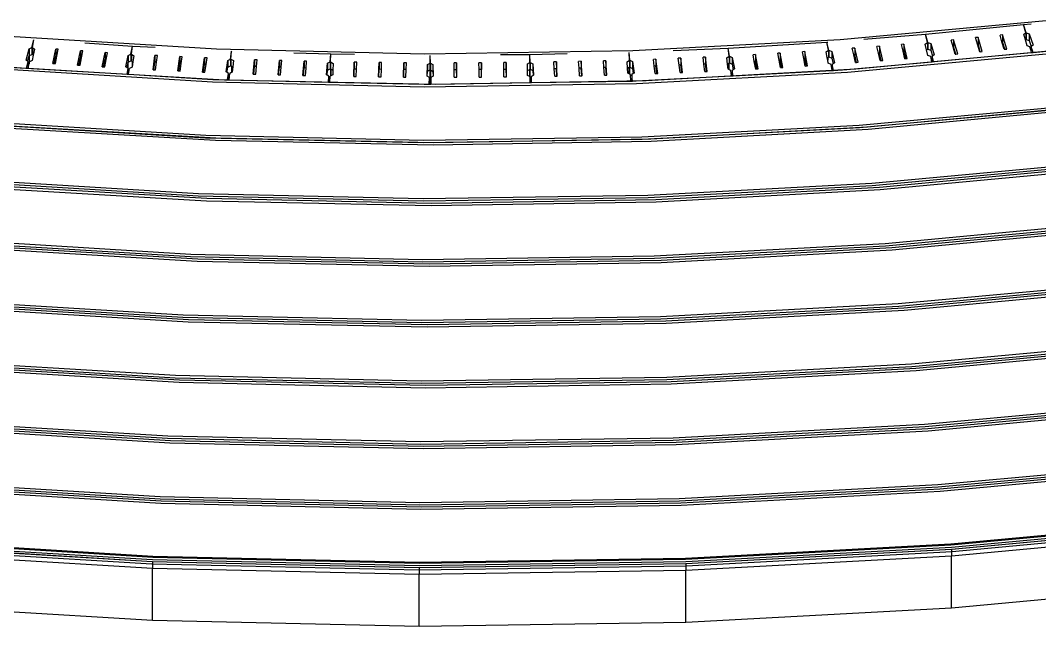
# Model space of a CAD drawing. Header units: centimetres. Extents: x -292707 to 138715, y -53922 to 66277.
# Drawn here: x 92171 to 93402, y -20504 to -19772 of the extents above; entities that cross this region are included whole.
import ezdxf

# ---------------------------------------------------------------- set-up
doc = ezdxf.new("R2010")
doc.units = ezdxf.units.CM
doc.layers.add('A-ALINE-7', color=119, linetype='Continuous')

# ---------------------------------------------------------------- blocks, each defined once
blk = doc.blocks.new('A$Cbf84a4b9')
at = {"layer": 'A-ALINE-7'}
for p, q in [((11917.1, 709), (12165.5, 732)), ((12019.9, 715.1), (12138.1, 726.8)), ((12138.1, 726.8), (12147.6, 727.9)), ((12141, 717.1), (12138.1, 726.8)), ((12141.5, 717.1), (12138.1, 726.8)), ((11945.6, 709.2), (12019.9, 715.1)), ((12022.7, 705.4), (12019.9, 715.1)), ((12022.2, 705.3), (12019.9, 715.1)), ((12112.9, 714.3), (12110, 714)), ((12112.3, 706.1), (12110, 714)), ((12118, 697.2), (12112.9, 714.3)), ((12112.9, 714.3), (12112.9, 706.2)), ((12138.6, 715.1), (12141, 717.1)), ((12140.5, 708.5), (12138.6, 715.1)), ((12141, 717.1), (12141, 710.4)), ((12141.5, 717.1), (12141.5, 709)), ((12141.5, 717.1), (12145.1, 715.8)), ((12145.1, 715.8), (12145.1, 707.6)), ((12145.1, 715.8), (12149.8, 702.2)), ((10913.7, 712.7), (11163.9, 697.4)), ((10940.9, 699.1), (10943.3, 708.4)), ((10941.5, 699.1), (10943.3, 708.3)), ((10943.3, 708.3), (10943.4, 708.4)), ((11004.8, 704.7), (11062.6, 700.8)), ((11666.7, 695.6), (11917.1, 709)), ((11781.6, 698.4), (11901, 705.7)), ((11901, 705.7), (11901.9, 705.8)), ((11902.8, 695.9), (11901, 705.7)), ((11903.3, 696), (11901, 705.7)), ((11993.9, 703.1), (11991, 702.9)), ((11992.9, 694.9), (11991, 702.9)), ((11998, 686), (11993.9, 703.1)), ((11993.9, 703.1), (11993.9, 695)), ((12019.6, 703.4), (12022.2, 705.3)), ((12021.2, 696.5), (12019.6, 703.4)), ((12022.2, 705.3), (12022.2, 699.1)), ((12022.7, 705.4), (12022.7, 697.2)), ((12022.7, 705.4), (12026.2, 704)), ((12026.2, 704), (12026.2, 695.8)), ((12026.2, 704), (12030.3, 690.3)), ((12053.8, 708.5), (12050.8, 708.2)), ((12053.2, 700.2), (12050.8, 708.2)), ((12053.8, 708.5), (12053.8, 700.3)), ((12058.9, 691.4), (12053.8, 708.5)), ((12083.4, 711.4), (12080.4, 711.1)), ((12082.8, 703.2), (12080.4, 711.1)), ((12083.4, 703.2), (12082.8, 703.2)), ((12085.5, 694), (12082.8, 703.2)), ((12088.4, 694.3), (12083.4, 711.4)), ((12083.4, 711.4), (12083.4, 703.2)), ((12086.1, 694.1), (12083.4, 703.2)), ((12112.9, 706.2), (12112.3, 706.1)), ((12115, 697), (12112.3, 706.1)), ((12115.6, 697), (12112.9, 706.2)), ((12140.5, 708.5), (12141, 708.9)), ((12142.6, 701.4), (12140.5, 708.5)), ((12141, 710.4), (12141.5, 709)), ((12141, 710.4), (12141, 708.9)), ((12141.5, 709), (12145.1, 707.6)), ((12145.1, 707.6), (12147.6, 700.3)), ((12149.8, 702.2), (12147.6, 700.3)), ((10934, 683.9), (10937.5, 697.6)), ((10935.8, 682.6), (10937.5, 689.2)), ((10937.5, 697.6), (10940.9, 699.1)), ((10937.5, 697.6), (10937.5, 689.5)), ((10937.5, 689.5), (10938, 689.7)), ((10937.5, 689.2), (10937.5, 689.5)), ((10937.5, 689.2), (10937.5, 679.3)), ((10938, 689.7), (10940.9, 690.9)), ((10938, 681.8), (10938, 689.7)), ((10940.9, 699.1), (10940.9, 690.9)), ((10941.5, 693), (10940.9, 690.9)), ((10942.6, 689.9), (10941.3, 683.4)), ((10941.5, 699.1), (10944.1, 697.1)), ((10941.5, 699.1), (10941.5, 693)), ((10941.5, 693), (10941.5, 690.9)), ((10941.5, 690.9), (10942.6, 690.1)), ((10942.6, 690.1), (10942.6, 689.9)), ((10942.6, 690.1), (10942.7, 690)), ((10942.7, 690), (10942.6, 689.9)), ((10944.1, 697.1), (10942.7, 690)), ((10966.3, 680), (10969.8, 697.2)), ((10972.7, 697), (10969.8, 697.2)), ((10969.8, 697.2), (10969.8, 689)), ((10971.1, 688.9), (10972.7, 697)), ((10996.1, 677.9), (10999.6, 695.2)), ((11002.5, 695), (10999.6, 695.2)), ((10999.6, 695.2), (10999.6, 687)), ((11000.9, 686.9), (11002.5, 695)), ((11025.9, 675.9), (11029.4, 693.1)), ((11032.3, 692.9), (11029.4, 693.1)), ((11029.4, 693.1), (11029.4, 685)), ((11030.7, 684.9), (11032.3, 692.9)), ((11054.5, 675.8), (11057.3, 689.5)), ((11057.3, 689.5), (11060.6, 691)), ((11057.3, 689.5), (11057.3, 681.4)), ((11060.6, 691), (11062.6, 700.8)), ((11060.6, 691), (11060.6, 682.9)), ((11061.2, 691), (11062.6, 700.8)), ((11061.2, 691), (11064, 689.1)), ((11061.2, 691), (11061.2, 685.7)), ((11062.6, 700.8), (11089.9, 699.5)), ((11087.2, 672.4), (11089.6, 689.6)), ((11092.6, 689.5), (11089.6, 689.6)), ((11089.6, 689.6), (11089.6, 681.5)), ((11091.5, 681.4), (11092.6, 689.5)), ((11163.9, 697.4), (11415.2, 691.7)), ((11180.8, 685.3), (11182.1, 694.6)), ((11181.3, 685.3), (11182.1, 694.2)), ((11182.1, 694.2), (11182.2, 694.6)), ((11257.3, 692.8), (11302.1, 691.5)), ((11301.2, 681.7), (11302.1, 691.5)), ((11301.7, 681.7), (11302.1, 691.5)), ((11302.1, 691.5), (11330.3, 691.2)), ((11415.2, 691.7), (11666.7, 695.6)), ((11421.7, 680.3), (11422, 689.4)), ((11422.2, 680.3), (11422, 689.4)), ((11506.9, 690.7), (11542, 690.9)), ((11542, 690.9), (11587.1, 691.9)), ((11542.7, 681.1), (11542, 690.9)), ((11542.2, 681.8), (11542, 690.9)), ((11663.1, 683.8), (11662, 693.1)), ((11662, 692.6), (11662, 693.1)), ((11662.6, 683.8), (11662, 692.6)), ((11715.3, 695.7), (11781.6, 698.4)), ((11783.4, 688.7), (11781.6, 698.4)), ((11782.8, 688.6), (11781.6, 698.4)), ((11814.7, 690.6), (11811.8, 690.4)), ((11813.2, 682.3), (11811.8, 690.4)), ((11814.7, 690.6), (11814.7, 682.4)), ((11817.9, 673.3), (11814.7, 690.6)), ((11844.6, 692.4), (11841.6, 692.2)), ((11843.1, 684.1), (11841.6, 692.2)), ((11847.7, 675.2), (11844.6, 692.4)), ((11844.6, 692.4), (11844.6, 684.2)), ((11874.4, 694.2), (11871.4, 694)), ((11872.9, 685.9), (11871.4, 694)), ((11877.6, 677), (11874.4, 694.2)), ((11874.4, 694.2), (11874.4, 686)), ((11900.1, 694), (11902.8, 695.9)), ((11901.4, 686.8), (11900.1, 694)), ((11902.8, 695.9), (11902.8, 690)), ((11902.8, 690), (11903.3, 687.8)), ((11902.8, 690), (11902.8, 687.8)), ((11903.3, 696), (11903.3, 687.8)), ((11903.3, 696), (11906.7, 694.5)), ((11906.7, 694.5), (11906.7, 686.3)), ((11906.7, 694.5), (11909.9, 680.8)), ((11925.8, 669.6), (12178.6, 692.9)), ((11934.5, 698.4), (11931.5, 698.2)), ((11933.4, 690.2), (11931.5, 698.2)), ((11934.5, 690.3), (11933.4, 690.2)), ((11935.6, 681), (11933.4, 690.2)), ((11934.5, 698.4), (11934.5, 690.3)), ((11938.6, 681.3), (11934.5, 698.4)), ((11936.7, 681.1), (11934.5, 690.3)), ((11936, 673.5), (12187.3, 697.1)), ((11964.2, 700.8), (11961.2, 700.5)), ((11963.1, 692.5), (11961.2, 700.5)), ((11964.2, 692.6), (11963.1, 692.5)), ((11965.3, 683.4), (11963.1, 692.5)), ((11968.3, 683.6), (11964.2, 700.8)), ((11964.2, 700.8), (11964.2, 692.6)), ((11966.4, 683.5), (11964.2, 692.6)), ((11993.9, 695), (11992.9, 694.9)), ((11995, 685.7), (11992.9, 694.9)), ((11996.1, 685.8), (11993.9, 695)), ((12021.2, 696.5), (12022.2, 697.2)), ((12022.9, 689.7), (12021.2, 696.5)), ((12022.2, 699.1), (12022.7, 697.2)), ((12022.2, 699.1), (12022.2, 697.2)), ((12022.7, 697.2), (12026.2, 695.8)), ((12026.2, 688.2), (12022.9, 689.7)), ((12026.2, 695.8), (12028.3, 688.7)), ((12030.3, 690.3), (12028.3, 688.7)), ((12029.6, 682.1), (12148.1, 693.1)), ((12053.8, 700.3), (12053.2, 700.2)), ((12055.9, 691.1), (12053.2, 700.2)), ((12056.5, 691.2), (12053.8, 700.3)), ((12055.9, 691.1), (12056.5, 691.2)), ((12056.5, 691.2), (12058.9, 691.4)), ((12085.5, 694), (12086.1, 694.1)), ((12086.1, 694.1), (12088.4, 694.3)), ((12115, 697), (12115.6, 697)), ((12115.6, 697), (12118, 697.2)), ((12146.1, 700), (12142.6, 701.4)), ((12147.5, 695.2), (12146.1, 700)), ((12147.6, 700.3), (12147.5, 700.2)), ((12149.9, 693.3), (12147.5, 700.2)), ((12147.5, 700.2), (12147.5, 695.2)), ((12148.1, 693.1), (12147.5, 695.2)), ((12148.1, 693.1), (12149.9, 693.3)), ((12149.9, 693.3), (12177.7, 695.8)), ((10935.8, 682.6), (10934, 683.9)), ((10934.6, 674.4), (10936.5, 682)), ((10936.5, 682), (10935.8, 682.6)), ((10936.5, 682), (10936.5, 674.8)), ((10936.5, 674.8), (10937.5, 679.3)), ((10937.5, 679.3), (10938, 681.8)), ((10941.3, 683.4), (10938, 681.9)), ((10938, 681.8), (10938, 681.9)), ((10966.3, 680), (10967.9, 679.8)), ((10967.9, 679.8), (10969.8, 689)), ((10967.9, 679.8), (10969.3, 679.8)), ((10969.3, 679.8), (10971.1, 688.9)), ((10971.1, 688.9), (10969.8, 689)), ((10996.1, 677.9), (10997.7, 677.8)), ((10997.7, 677.8), (10999.6, 687)), ((10997.7, 677.8), (10999.1, 677.7)), ((10999.1, 677.7), (11000.9, 686.9)), ((11000.9, 686.9), (10999.6, 687)), ((11027.5, 675.8), (11029.4, 685)), ((11028.9, 675.7), (11030.7, 684.9)), ((11030.7, 684.9), (11029.4, 685)), ((11056, 674.7), (11056.8, 679)), ((11056.8, 679), (11057.2, 681)), ((11056.8, 679), (11056.8, 674.1)), ((11057.2, 681), (11057.3, 681.4)), ((11057.2, 666.9), (11057.2, 681)), ((11057.3, 681.4), (11060.6, 682.9)), ((11061.2, 685.7), (11060.6, 682.9)), ((11061.2, 685.7), (11061.2, 682.8)), ((11061.2, 682.8), (11062, 682.3)), ((11062, 682.3), (11062, 675.7)), ((11062, 682.3), (11062.9, 681.7)), ((11062.9, 681.7), (11062, 675.7)), ((11064, 689.1), (11062.9, 681.7)), ((11088.3, 672.3), (11089.6, 681.5)), ((11091.5, 681.4), (11089.6, 681.5)), ((11090.1, 672.2), (11091.5, 681.4)), ((11117.1, 671), (11119.5, 688.2)), ((11118.2, 670.9), (11119.5, 680.1)), ((11122.5, 688.1), (11119.5, 688.2)), ((11119.5, 688.2), (11119.5, 680.1)), ((11121.4, 680), (11119.5, 680.1)), ((11120, 670.8), (11121.4, 680)), ((11121.4, 680), (11122.5, 688.1)), ((11147, 669.5), (11149.4, 686.8)), ((11148.1, 669.5), (11149.4, 678.6)), ((11152.4, 686.7), (11149.4, 686.8)), ((11149.4, 686.8), (11149.4, 678.6)), ((11151.3, 678.5), (11149.4, 678.6)), ((11149.9, 669.4), (11151.3, 678.5)), ((11151.3, 678.5), (11152.4, 686.7)), ((11175.6, 669.9), (11177.6, 683.7)), ((11177.6, 683.7), (11180.8, 685.3)), ((11177.6, 683.7), (11177.6, 675.6)), ((11177.6, 675.6), (11180.8, 677.1)), ((11180.8, 685.3), (11180.8, 677.1)), ((11181.3, 680.8), (11180.8, 677.1)), ((11181.3, 685.3), (11184.2, 683.5)), ((11181.3, 685.3), (11181.3, 680.8)), ((11181.3, 680.8), (11181.3, 677.1)), ((11181.3, 677.1), (11181.9, 676.8)), ((11184.2, 683.5), (11183.5, 675.7)), ((11208.2, 667.1), (11209.8, 684.4)), ((11212.8, 684.3), (11209.8, 684.4)), ((11209.8, 684.4), (11209.8, 676.3)), ((11212.1, 676.2), (11212.8, 684.3)), ((11238.2, 666.2), (11239.8, 683.5)), ((11242.8, 683.5), (11239.8, 683.5)), ((11239.8, 683.5), (11239.8, 675.4)), ((11242, 675.3), (11242.8, 683.5)), ((11268.2, 665.3), (11269.7, 682.6)), ((11272.7, 682.6), (11269.7, 682.6)), ((11269.7, 682.6), (11269.7, 674.5)), ((11272, 674.4), (11272.7, 682.6)), ((11296.8, 666.2), (11298, 680.1)), ((11298, 680.1), (11301.2, 681.7)), ((11298, 680.1), (11298, 671.9)), ((11301.2, 681.7), (11301.2, 673.5)), ((11301.5, 677.6), (11301.2, 673.5)), ((11301.7, 680.9), (11301.5, 677.6)), ((11301.7, 681.7), (11304.7, 679.9)), ((11301.7, 681.7), (11301.7, 681.2)), ((11301.7, 681.2), (11301.7, 680.9)), ((11301.7, 681.2), (11301.7, 673.5)), ((11304.7, 679.9), (11304.4, 671.9)), ((11329.6, 664.1), (11330.2, 681.4)), ((11333.2, 681.3), (11330.2, 681.4)), ((11330.2, 681.4), (11330.2, 673.2)), ((11332.9, 673.2), (11333.2, 681.3)), ((11359.6, 663.7), (11360.2, 681)), ((11363.2, 681), (11360.2, 681)), ((11360.2, 681), (11360.2, 672.9)), ((11362.9, 672.8), (11363.2, 681)), ((11389.6, 663.4), (11390.2, 680.7)), ((11393.2, 680.6), (11390.2, 680.7)), ((11390.2, 680.7), (11390.2, 672.5)), ((11392.9, 672.5), (11393.2, 680.6)), ((11418.2, 664.8), (11418.6, 678.6)), ((11418.6, 678.6), (11421.7, 680.3)), ((11418.6, 678.6), (11418.6, 670.5)), ((11421.7, 680.3), (11421.7, 672.2)), ((11421.9, 679.6), (11421.8, 676.2)), ((11422, 681.6), (11421.9, 679.6)), ((11422.1, 679.6), (11422, 682.8)), ((11422, 681.6), (11422, 682.8)), ((11422, 655), (11422, 681.6)), ((11422.1, 679.6), (11422.1, 655)), ((11422.1, 679.6), (11422.1, 676.2)), ((11422.2, 680.3), (11422.2, 672.2)), ((11422.2, 680.3), (11425.2, 678.6)), ((11425.2, 678.6), (11425.2, 670.4)), ((11425.2, 678.6), (11425.5, 664.8)), ((11453.7, 680.5), (11450.7, 680.5)), ((11450.9, 672.3), (11450.7, 680.5)), ((11453.7, 680.5), (11453.7, 672.4)), ((11454, 663.2), (11453.7, 680.5)), ((11483.7, 680.7), (11480.7, 680.7)), ((11480.9, 672.5), (11480.7, 680.7)), ((11484, 663.4), (11483.7, 680.7)), ((11483.7, 680.7), (11483.7, 672.5)), ((11513.7, 680.9), (11510.7, 680.9)), ((11510.9, 672.7), (11510.7, 680.9)), ((11514, 663.6), (11513.7, 680.9)), ((11513.7, 680.9), (11513.7, 672.7)), ((11539.2, 679.3), (11542.2, 681.1)), ((11539.4, 671.3), (11539.2, 679.3)), ((11542.3, 680.3), (11542.2, 681.8)), ((11542.2, 681.1), (11542.2, 681.8)), ((11542.2, 681.1), (11542.2, 672.9)), ((11542.3, 680.3), (11542.3, 663.9)), ((11542.3, 680.3), (11542.4, 677)), ((11542.4, 677), (11542.7, 672.9)), ((11542.7, 681.1), (11542.7, 672.9)), ((11542.7, 681.1), (11545.8, 679.4)), ((11545.8, 679.4), (11545.8, 671.3)), ((11545.8, 679.4), (11546.7, 665.6)), ((11574.2, 681.8), (11571.2, 681.7)), ((11571.7, 673.6), (11571.2, 681.7)), ((11574.2, 681.8), (11574.2, 673.6)), ((11575.3, 664.5), (11574.2, 681.8)), ((11604.1, 682.5), (11601.1, 682.4)), ((11601.7, 674.2), (11601.1, 682.4)), ((11605.3, 665.2), (11604.1, 682.5)), ((11604.1, 682.5), (11604.1, 674.3)), ((11634.1, 683.1), (11631.1, 683.1)), ((11631.7, 674.9), (11631.1, 683.1)), ((11635.3, 665.8), (11634.1, 683.1)), ((11634.1, 683.1), (11634.1, 675)), ((11659.7, 682), (11662.6, 683.8)), ((11660.2, 674.2), (11659.7, 682)), ((11662.6, 683.8), (11662.6, 680.2)), ((11662.6, 680.2), (11662.6, 679.7)), ((11662.6, 680.2), (11662.6, 675.6)), ((11662.6, 679.7), (11663.1, 675.6)), ((11663.1, 683.8), (11663.1, 675.6)), ((11663.1, 683.8), (11666.3, 682.2)), ((11666.3, 682.2), (11666.3, 674)), ((11666.3, 682.2), (11668, 668.4)), ((11694.5, 685.1), (11691.5, 684.9)), ((11692.5, 676.8), (11691.5, 684.9)), ((11694.5, 676.9), (11692.5, 676.8)), ((11694.5, 685.1), (11694.5, 676.9)), ((11696.6, 667.8), (11694.5, 685.1)), ((11695.6, 667.7), (11694.5, 676.9)), ((11724.5, 686.3), (11721.5, 686.2)), ((11722.5, 678), (11721.5, 686.2)), ((11724.5, 678.1), (11722.5, 678)), ((11723.6, 668.9), (11722.5, 678)), ((11726.6, 669), (11724.5, 686.3)), ((11724.5, 686.3), (11724.5, 678.1)), ((11725.6, 669), (11724.5, 678.1)), ((11754.4, 687.5), (11751.4, 687.4)), ((11752.4, 679.2), (11751.4, 687.4)), ((11754.4, 679.3), (11752.4, 679.2)), ((11753.5, 670.1), (11752.4, 679.2)), ((11756.5, 670.2), (11754.4, 687.5)), ((11754.4, 687.5), (11754.4, 679.3)), ((11755.5, 670.2), (11754.4, 679.3)), ((11780, 686.8), (11782.8, 688.6)), ((11781, 679.2), (11780, 686.8)), ((11781, 679.2), (11781.9, 679.8)), ((11781.7, 673), (11781, 679.2)), ((11781.9, 679.8), (11782.4, 680.2)), ((11781.9, 672.9), (11781.9, 679.8)), ((11782.4, 680.2), (11782.8, 680.5)), ((11782.4, 680.2), (11782.4, 672.6)), ((11782.8, 688.6), (11782.8, 683.8)), ((11782.8, 683.8), (11783.4, 680.5)), ((11782.8, 683.8), (11782.8, 680.5)), ((11783.4, 688.7), (11783.4, 680.5)), ((11783.4, 688.7), (11786.7, 687.1)), ((11783.4, 680.5), (11786.7, 679)), ((11786.7, 687.1), (11786.7, 679)), ((11786.7, 687.1), (11789.2, 673.3)), ((11786.7, 679), (11787.9, 672.4)), ((11814.7, 682.4), (11813.2, 682.3)), ((11814.9, 673.2), (11813.2, 682.3)), ((11816.4, 673.3), (11814.7, 682.4)), ((11844.6, 684.2), (11843.1, 684.1)), ((11844.7, 675), (11843.1, 684.1)), ((11846.3, 675.1), (11844.6, 684.2)), ((11874.4, 686), (11872.9, 685.9)), ((11874.6, 676.8), (11872.9, 685.9)), ((11876.1, 676.9), (11874.4, 686)), ((11874.6, 676.8), (11876.1, 676.9)), ((11876.1, 676.9), (11877.6, 677)), ((11901.4, 686.8), (11901.9, 687.2)), ((11901.9, 684), (11901.4, 686.8)), ((11901.9, 687.2), (11902.8, 687.8)), ((11901.9, 687.2), (11901.9, 684)), ((11902.6, 680.2), (11901.9, 684)), ((11905.9, 678.7), (11902.6, 680.2)), ((11903.3, 687.8), (11906.7, 686.3)), ((11907.2, 671.5), (11905.9, 678.7)), ((11906.7, 686.3), (11908.3, 679.5)), ((11908.3, 679.5), (11907.3, 678.8)), ((11909, 671.6), (11907.3, 678.8)), ((11907.3, 678.8), (11907.3, 671.5)), ((11909.9, 680.8), (11908.3, 679.5)), ((11925.1, 672.5), (12027.7, 682)), ((11935.6, 681), (11936.7, 681.1)), ((11936.7, 681.1), (11938.6, 681.3)), ((11965.3, 683.4), (11966.4, 683.5)), ((11966.4, 683.5), (11968.3, 683.6)), ((11995, 685.7), (11996.1, 685.8)), ((11996.1, 685.8), (11998, 686)), ((12027.7, 682), (12026.2, 688.2)), ((12027.7, 682), (12027.8, 682)), ((12028.3, 688.7), (12027.8, 688.3)), ((12029.6, 682.1), (12027.8, 688.3)), ((12027.8, 688.3), (12027.8, 682)), ((12027.8, 682), (12029.6, 682.1)), ((10904.2, 673.3), (11158.9, 657.7)), ((10904.9, 676.2), (10934.6, 674.4)), ((10920.1, 675.2), (11173.4, 660.3)), ((10934.6, 674.4), (10936.4, 674.3)), ((10936.4, 674.3), (10936.5, 674.8)), ((10936.4, 674.3), (11055.8, 667)), ((11025.9, 675.9), (11027.5, 675.8)), ((11027.5, 675.8), (11028.9, 675.7)), ((11056, 674.7), (11054.5, 675.8)), ((11055.8, 667), (11057.2, 673.8)), ((11055.8, 667), (11057.2, 666.9)), ((11056.8, 674.1), (11056, 674.7)), ((11057.2, 673.8), (11056.8, 674.1)), ((11057.2, 673.8), (11057.2, 666.9)), ((11057.2, 666.9), (11057.8, 666.9)), ((11057.2, 666.9), (11057.2, 666.9)), ((11057.8, 666.9), (11058.8, 673.7)), ((11057.8, 666.9), (11159.3, 660.7)), ((11062, 675.3), (11058.8, 673.7)), ((11062, 675.7), (11062, 675.3)), ((11087.2, 672.4), (11088.3, 672.3)), ((11088.3, 672.3), (11090.1, 672.2)), ((11117.1, 671), (11118.2, 670.9)), ((11118.2, 670.9), (11120, 670.8)), ((11147, 669.5), (11148.1, 669.5)), ((11148.1, 669.5), (11149.9, 669.4)), ((11176.7, 669.2), (11175.6, 669.9)), ((11176.7, 669.2), (11176.9, 671.1)), ((11176.9, 669), (11176.7, 669.2)), ((11176.9, 671.1), (11177.6, 675.6)), ((11176.9, 669), (11176.9, 671.1)), ((11178.3, 668), (11176.9, 669)), ((11177.2, 660.3), (11178.3, 668)), ((11178.3, 668), (11178.3, 660.2)), ((11179.1, 660.2), (11179.8, 668)), ((11181.9, 669.1), (11179.8, 668)), ((11181.9, 676.8), (11181.9, 669.1)), ((11181.9, 676.8), (11183.5, 675.7)), ((11182.9, 669.6), (11181.9, 669.1)), ((11183.5, 675.7), (11182.9, 669.6)), ((11208.2, 667.1), (11209, 667.1)), ((11209, 667.1), (11209.8, 676.3)), ((11209, 667.1), (11211.2, 667)), ((11212.1, 676.2), (11209.8, 676.3)), ((11211.2, 667), (11212.1, 676.2)), ((11238.2, 666.2), (11238.9, 666.2)), ((11238.9, 666.2), (11239.8, 675.4)), ((11238.9, 666.2), (11241.2, 666.2)), ((11242, 675.3), (11239.8, 675.4)), ((11241.2, 666.2), (11242, 675.3)), ((11268.2, 665.3), (11268.9, 665.3)), ((11268.9, 665.3), (11269.7, 674.5)), ((11268.9, 665.3), (11271.2, 665.3)), ((11272, 674.4), (11269.7, 674.5)), ((11271.2, 665.3), (11272, 674.4)), ((11297.5, 665.8), (11296.8, 666.2)), ((11297.5, 665.8), (11298, 671.9)), ((11299.6, 664.4), (11297.5, 665.8)), ((11298, 671.9), (11301.2, 673.5)), ((11301.9, 664.8), (11301.1, 664.4)), ((11301.7, 673.5), (11301.9, 673.4)), ((11301.9, 664.8), (11301.9, 673.4)), ((11301.9, 673.4), (11301.9, 664.8)), ((11301.9, 673.4), (11301.9, 673.4)), ((11301.9, 673.4), (11304.4, 671.9)), ((11304.2, 666.1), (11301.9, 664.8)), ((11301.9, 664.8), (11301.9, 664.8)), ((11304.4, 671.9), (11304.2, 666.1)), ((11329.9, 664.1), (11330.2, 673.2)), ((11332.9, 673.2), (11330.2, 673.2)), ((11332.6, 664), (11332.9, 673.2)), ((11359.9, 663.7), (11360.2, 672.9)), ((11362.9, 672.8), (11360.2, 672.9)), ((11362.6, 663.7), (11362.9, 672.8)), ((11389.9, 663.4), (11390.2, 672.5)), ((11392.9, 672.5), (11390.2, 672.5)), ((11392.6, 663.3), (11392.9, 672.5)), ((11418.4, 664.6), (11418.2, 664.8)), ((11418.4, 664.6), (11418.6, 670.5)), ((11421.1, 663), (11418.4, 664.6)), ((11418.6, 670.5), (11421.7, 672.2)), ((11421.8, 676.2), (11421.7, 672.2)), ((11422.1, 676.2), (11422.2, 672.2)), ((11422.2, 672.2), (11425.2, 670.4)), ((11425.4, 664.7), (11422.5, 663)), ((11425.2, 670.4), (11425.4, 664.7)), ((11425.5, 664.8), (11425.4, 664.7)), ((11453.7, 672.4), (11450.9, 672.3)), ((11451, 663.2), (11450.9, 672.3)), ((11453.9, 663.2), (11453.7, 672.4)), ((11483.7, 672.5), (11480.9, 672.5)), ((11481, 663.4), (11480.9, 672.5)), ((11483.9, 663.4), (11483.7, 672.5)), ((11513.7, 672.7), (11510.9, 672.7)), ((11511, 663.6), (11510.9, 672.7)), ((11513.9, 663.6), (11513.7, 672.7)), ((11539.4, 671.3), (11542.1, 672.8)), ((11539.5, 665.5), (11539.4, 671.3)), ((11542.1, 664), (11539.5, 665.5)), ((11542.1, 672.8), (11542.2, 672.9)), ((11542.1, 664), (11542.1, 672.8)), ((11542.7, 672.9), (11545.8, 671.3)), ((11546.2, 665.2), (11543.9, 663.8)), ((11545.8, 671.3), (11546.2, 665.2)), ((11546.7, 665.6), (11546.2, 665.2)), ((11574.2, 673.6), (11571.7, 673.6)), ((11572.3, 664.4), (11571.7, 673.6)), ((11574.8, 664.5), (11574.2, 673.6)), ((11604.1, 674.3), (11601.7, 674.2)), ((11602.3, 665.1), (11601.7, 674.2)), ((11602.3, 665.1), (11604.8, 665.1)), ((11604.8, 665.1), (11604.1, 674.3)), ((11604.8, 665.1), (11605.3, 665.2)), ((11634.1, 675), (11631.7, 674.9)), ((11632.3, 665.8), (11631.7, 674.9)), ((11632.3, 665.8), (11634.7, 665.8)), ((11634.7, 665.8), (11634.1, 675)), ((11634.7, 665.8), (11635.3, 665.8)), ((11660.2, 674.2), (11662.1, 675.3)), ((11660.6, 668.1), (11660.2, 674.2)), ((11662.1, 667.4), (11660.6, 668.1)), ((11662.1, 675.3), (11662.4, 675.5)), ((11662.1, 667.4), (11662.1, 675.3)), ((11662.4, 667.2), (11662.1, 667.4)), ((11662.4, 675.5), (11662.6, 675.6)), ((11662.4, 675.5), (11662.4, 667.2)), ((11663.8, 666.5), (11662.4, 667.2)), ((11663.1, 675.6), (11666.3, 674)), ((11664.3, 658.7), (11663.8, 666.5)), ((11667.1, 667.8), (11665.2, 666.5)), ((11666.1, 658.7), (11665.2, 666.5)), ((11665.2, 666.5), (11665.2, 658.7)), ((11666.3, 674), (11667.1, 667.8)), ((11668, 668.4), (11667.1, 667.8)), ((11670.5, 658.8), (11785.7, 665)), ((11670.8, 655.9), (11925.8, 669.6)), ((11682.5, 659.4), (11936, 673.5)), ((11693.6, 667.7), (11692.5, 676.8)), ((11693.6, 667.7), (11695.6, 667.7)), ((11695.6, 667.7), (11696.6, 667.8)), ((11723.6, 668.9), (11725.6, 669)), ((11725.6, 669), (11726.6, 669)), ((11753.5, 670.1), (11755.5, 670.2)), ((11755.5, 670.2), (11756.5, 670.2)), ((11781.9, 672.9), (11781.7, 673)), ((11782.4, 672.6), (11781.9, 672.9)), ((11784.9, 671.3), (11782.4, 672.6)), ((11785.7, 665), (11784.9, 671.3)), ((11785.7, 665), (11786.6, 665)), ((11787.9, 672.4), (11786.6, 671.4)), ((11787.7, 665.1), (11786.6, 671.4)), ((11786.6, 671.4), (11786.6, 665)), ((11786.6, 665), (11787.7, 665.1)), ((11787.7, 665.1), (11907.2, 671.5)), ((11789.2, 673.3), (11787.9, 672.4)), ((11814.9, 673.2), (11816.4, 673.3)), ((11816.4, 673.3), (11817.9, 673.3)), ((11844.7, 675), (11846.3, 675.1)), ((11846.3, 675.1), (11847.7, 675.2)), ((11907.2, 671.5), (11907.3, 671.5)), ((11907.3, 671.5), (11909, 671.6)), ((11909, 671.6), (11925.1, 672.5)), ((11158.9, 657.7), (11414.8, 651.9)), ((11159.3, 660.7), (11177.2, 660.3)), ((11173.4, 660.3), (11427.9, 655)), ((11177.2, 660.3), (11178.3, 660.2)), ((11178.3, 660.2), (11179.1, 660.2)), ((11179.1, 660.2), (11299, 657.5)), ((11299, 657.5), (11299.6, 664.4)), ((11299, 657.5), (11299.6, 657.5)), ((11299.6, 664.4), (11299.6, 657.5)), ((11299.6, 657.5), (11300.9, 657.5)), ((11300.9, 657.5), (11301.1, 664.4)), ((11300.9, 657.5), (11414.8, 654.9)), ((11329.6, 664.1), (11329.9, 664.1)), ((11329.9, 664.1), (11332.6, 664)), ((11359.6, 663.7), (11359.9, 663.7)), ((11359.9, 663.7), (11362.6, 663.7)), ((11389.6, 663.4), (11389.9, 663.4)), ((11389.9, 663.4), (11392.6, 663.3)), ((11414.8, 651.9), (11670.8, 655.9)), ((11414.8, 654.9), (11420.8, 655)), ((11420.8, 655), (11421.1, 663)), ((11420.8, 655), (11421.1, 655)), ((11421.1, 663), (11421.1, 655)), ((11421.1, 655), (11422, 655)), ((11422, 655), (11422, 655)), ((11422, 655), (11422.1, 655)), ((11422, 655), (11422, 655)), ((11422.1, 655), (11422.5, 655)), ((11422.7, 655), (11422.5, 663)), ((11422.5, 663), (11422.5, 655)), ((11422.5, 655), (11422.7, 655)), ((11422.7, 655), (11542.7, 656.8)), ((11427.9, 655), (11682.5, 659.4)), ((11451, 663.2), (11453.9, 663.2)), ((11453.9, 663.2), (11454, 663.2)), ((11481, 663.4), (11483.9, 663.4)), ((11483.9, 663.4), (11484, 663.4)), ((11511, 663.6), (11513.9, 663.6)), ((11513.9, 663.6), (11514, 663.6)), ((11542.3, 663.9), (11542.1, 664)), ((11542.5, 663.8), (11542.3, 663.9)), ((11542.7, 656.8), (11542.5, 663.8)), ((11542.7, 656.8), (11543.9, 656.9)), ((11544.3, 656.9), (11543.9, 663.8)), ((11543.9, 663.8), (11543.9, 656.9)), ((11543.9, 656.9), (11544.3, 656.9)), ((11544.3, 656.9), (11664.3, 658.7)), ((11572.3, 664.4), (11574.8, 664.5)), ((11574.8, 664.5), (11575.3, 664.5)), ((11664.3, 658.7), (11665.2, 658.7)), ((11665.2, 658.7), (11666.1, 658.7)), ((11666.1, 658.7), (11670.5, 658.8)), ((11939.8, 605.4), (12200, 629.4)), ((11950, 603.5), (12209.4, 627.8)), ((11940.4, 602.5), (12200.9, 626.6)), ((11950.6, 600.6), (12210.3, 625)), ((10888.1, 606.3), (11150.4, 590.3)), ((10888.8, 609.2), (11150.8, 593.2)), ((10901.5, 605.6), (11163, 590.1)), ((11677.5, 591.3), (11939.8, 605.4)), ((11688.4, 589.1), (11950, 603.5)), ((10900.8, 602.7), (11162.6, 587.2)), ((11150.8, 593.2), (11414.1, 587.2)), ((11414.1, 587.2), (11677.5, 591.3)), ((11677.8, 588.4), (11940.4, 602.5)), ((11688.6, 586.2), (11950.6, 600.6)), ((11150.4, 590.3), (11414, 584.3)), ((11162.6, 587.2), (11425.6, 581.7)), ((11163, 590.1), (11425.7, 584.6)), ((11414, 584.3), (11677.8, 588.4)), ((11425.6, 581.7), (11688.6, 586.2)), ((11425.7, 584.6), (11688.4, 589.1)), ((11955.1, 535.4), (12223.3, 560.2)), ((11955.7, 532.6), (12224.2, 557.4)), ((11964.6, 530.7), (12232.5, 555.7)), ((11965.2, 527.8), (12233.4, 552.9)), ((10871.2, 536.5), (11141.6, 520)), ((10871.9, 539.4), (11142, 522.9)), ((10881.4, 530.2), (11151.7, 514.2)), ((10882.2, 533.1), (11152.1, 517.1)), ((11684.7, 520.9), (11955.1, 535.4)), ((11685, 518.1), (11955.7, 532.6)), ((11694.5, 515.8), (11964.6, 530.7)), ((11141.6, 520), (11413.3, 513.9)), ((11142, 522.9), (11413.3, 516.8)), ((11152.1, 517.1), (11423.3, 511.3)), ((11413.3, 516.8), (11684.7, 520.9)), ((11413.3, 513.9), (11685, 518.1)), ((11694.7, 512.9), (11965.2, 527.8)), ((11151.7, 514.2), (11423.2, 508.4)), ((11423.2, 508.4), (11694.7, 512.9)), ((11423.3, 511.3), (11694.5, 515.8)), ((11971.1, 462.7), (12247.5, 488.2)), ((11971.7, 459.8), (12248.4, 485.4)), ((11979.2, 457.8), (12255.5, 483.6)), ((11979.8, 455), (12256.4, 480.8)), ((10853.7, 463.9), (11132.4, 446.9)), ((10854.4, 466.7), (11132.8, 449.7)), ((10862, 457.8), (11140.7, 441.1)), ((10862.8, 460.6), (11141.2, 444)), ((11692.3, 447.7), (11971.1, 462.7)), ((11692.6, 444.8), (11971.7, 459.8)), ((11700.6, 442.6), (11979.2, 457.8)), ((11132.4, 446.9), (11412.5, 440.5)), ((11132.8, 449.7), (11412.5, 443.4)), ((11141.2, 444), (11420.8, 438)), ((11412.5, 443.4), (11692.3, 447.7)), ((11412.5, 440.5), (11692.6, 444.8)), ((11700.8, 439.7), (11979.8, 455)), ((11140.7, 441.1), (11420.7, 435.1)), ((11420.7, 435.1), (11700.8, 439.7)), ((11420.8, 438), (11700.6, 442.6)), ((11987, 389.9), (12271.7, 416.2)), ((11987.6, 387), (12272.6, 413.4)), ((11993.7, 385), (12278.4, 411.5)), ((11994.3, 382.1), (12279.3, 408.7)), ((10836.9, 394.1), (11123.6, 376.6)), ((10836.2, 391.2), (11123.2, 373.7)), ((10842.6, 385.3), (11129.8, 368.1)), ((10843.4, 388.2), (11130.2, 370.9)), ((11699.9, 374.5), (11987, 389.9)), ((11700.2, 371.6), (11987.6, 387)), ((11706.6, 369.3), (11993.7, 385)), ((11706.9, 366.5), (11994.3, 382.1)), ((11123.2, 373.7), (11411.7, 367.1)), ((11123.6, 376.6), (11411.7, 370)), ((11130.2, 370.9), (11418.4, 364.7)), ((11411.7, 370), (11699.9, 374.5)), ((11411.7, 367.1), (11700.2, 371.6)), ((11418.4, 364.7), (11706.6, 369.3)), ((11129.8, 368.1), (11418.3, 361.8)), ((11418.3, 361.8), (11706.9, 366.5)), ((12002.9, 317.1), (12295.9, 344.2)), ((12003.5, 314.2), (12296.8, 341.3)), ((12008.3, 312.1), (12301.4, 339.4)), ((12008.8, 309.3), (12302.3, 336.5)), ((10819.4, 321.4), (11114.4, 303.4)), ((10818.7, 318.6), (11114.1, 300.5)), ((10823.1, 312.8), (11118.8, 295)), ((10823.9, 315.7), (11119.2, 297.9)), ((11707.5, 301.2), (12002.9, 317.1)), ((11707.8, 298.4), (12003.5, 314.2)), ((11712.7, 296.1), (12008.3, 312.1)), ((11712.9, 293.2), (12008.8, 309.3)), ((11114.1, 300.5), (11410.9, 293.8)), ((11114.4, 303.4), (11410.9, 296.7)), ((11119.2, 297.9), (11415.9, 291.3)), ((11410.9, 296.7), (11707.5, 301.2)), ((11410.9, 293.8), (11707.8, 298.4)), ((11415.9, 291.3), (11712.7, 296.1)), ((11118.8, 295), (11415.8, 288.4)), ((11415.8, 288.4), (11712.9, 293.2)), ((12018.9, 244.3), (12320.1, 272.2)), ((12019.5, 241.4), (12321.1, 269.3)), ((12022.8, 239.3), (12324.3, 267.2)), ((12023.3, 236.4), (12325.2, 264.4)), ((10801.8, 248.8), (11105.2, 230.2)), ((10801.1, 245.9), (11104.9, 227.3)), ((10803.6, 240.4), (11107.7, 221.9)), ((10804.4, 243.2), (11108.2, 224.8)), ((11715.1, 228), (12018.9, 244.3)), ((11715.4, 225.1), (12019.5, 241.4)), ((11718.7, 222.8), (12022.8, 239.3)), ((11718.9, 220), (12023.3, 236.4)), ((11104.9, 227.3), (11410.1, 220.4)), ((11105.2, 230.2), (11410.1, 223.3)), ((11107.7, 221.9), (11413.3, 215.1)), ((11108.2, 224.8), (11413.4, 218)), ((11410.1, 223.3), (11715.1, 228)), ((11410.1, 220.4), (11715.4, 225.1)), ((11413.4, 218), (11718.7, 222.8)), ((11413.3, 215.1), (11718.9, 220)), ((12034.8, 171.5), (12344.3, 200.1)), ((12035.4, 168.7), (12345.3, 197.3)), ((12037.3, 166.4), (12347.2, 195.1)), ((12037.8, 163.6), (12348.1, 192.3)), ((10783.6, 173.2), (11095.7, 154.2)), ((10784.3, 176.1), (11096, 157.1)), ((10784.1, 167.9), (11096.7, 148.9)), ((10784.9, 170.8), (11097.1, 151.8)), ((11722.6, 154.8), (12034.8, 171.5)), ((11722.9, 151.9), (12035.4, 168.7)), ((11724.7, 149.6), (12037.3, 166.4)), ((11724.9, 146.7), (12037.8, 163.6)), ((11095.7, 154.2), (11409.2, 147.1)), ((11096, 157.1), (11409.3, 149.9)), ((11096.7, 148.9), (11410.7, 141.8)), ((11097.1, 151.8), (11410.8, 144.7)), ((11409.2, 147.1), (11722.9, 151.9)), ((11409.3, 149.9), (11722.6, 154.8)), ((11410.8, 144.7), (11724.7, 149.6)), ((11410.7, 141.8), (11724.9, 146.7)), ((12050.5, 99.9), (12368.2, 129.2)), ((12050.7, 98.7), (12368.5, 128.1)), ((12051.3, 95.9), (12369.5, 125.3)), ((12051.3, 93.4), (12369.5, 122.8)), ((12051.3, 85.3), (12369.5, 114.7)), ((12051.7, 93.6), (12370.1, 123)), ((12052.3, 90.7), (12371, 120.2)), ((10766.1, 100.6), (11086.5, 81)), ((10766.8, 103.4), (11086.9, 83.9)), ((10767.1, 104.6), (11087, 85)), ((11730.1, 82.7), (12050.5, 99.9)), ((11730.2, 81.5), (12050.7, 98.7)), ((10764.6, 95.4), (11085.6, 75.8)), ((10765.4, 98.3), (11086, 78.7)), ((10766.1, 98.1), (11086.5, 78.6)), ((10766.1, 90), (11086.5, 70.4)), ((11730.5, 78.7), (12051.3, 95.9)), ((11730.5, 76.2), (12051.3, 93.4)), ((11730.6, 76.3), (12051.7, 93.6)), ((11730.9, 73.5), (12052.3, 90.7)), ((12051.3, 93.4), (12051.3, 85.3)), ((11085.6, 75.8), (11408.2, 68.5)), ((11086, 78.7), (11408.3, 71.4)), ((11086.5, 81), (11408.4, 73.7)), ((11086.5, 78.6), (11408.4, 71.2)), ((11086.5, 78.6), (11086.5, 70.4)), ((11086.9, 83.9), (11408.5, 76.6)), ((11087, 85), (11408.5, 77.7)), ((11408.3, 71.4), (11730.6, 76.3)), ((11408.4, 73.7), (11730.5, 78.7)), ((11408.4, 71.2), (11730.5, 76.2)), ((11408.5, 77.7), (11730.1, 82.7)), ((11408.5, 76.6), (11730.2, 81.5)), ((11730.5, 68), (12051.3, 85.3)), ((11730.5, 76.2), (11730.5, 68)), ((12051.3, 22.2), (12051.3, 85.3)), ((11086.5, 70.4), (11408.4, 63.1)), ((11086.5, 7.3), (11086.5, 70.4)), ((11408.2, 68.5), (11730.9, 73.5)), ((11408.4, 71.2), (11408.4, 63.1)), ((11408.4, 63.1), (11730.5, 68)), ((11408.4, 0), (11408.4, 63.1)), ((11730.5, 5), (11730.5, 68)), ((12369.5, 51.6), (12051.3, 22.2)), ((11086.5, 7.3), (10766.1, 26.9)), ((12051.3, 22.2), (11730.5, 5)), ((11408.4, 0), (11086.5, 7.3)), ((11730.5, 5), (11408.4, 0))]:
    blk.add_line(p, q, dxfattribs=at)

msp = doc.modelspace()

# ---------------------------------------------------------------- block references
at = {"ltscale": 5}
msp.add_blockref('A$Cbf84a4b9', (81244.2, -20503.6), dxfattribs=at)

doc.saveas('drawing.dxf')
